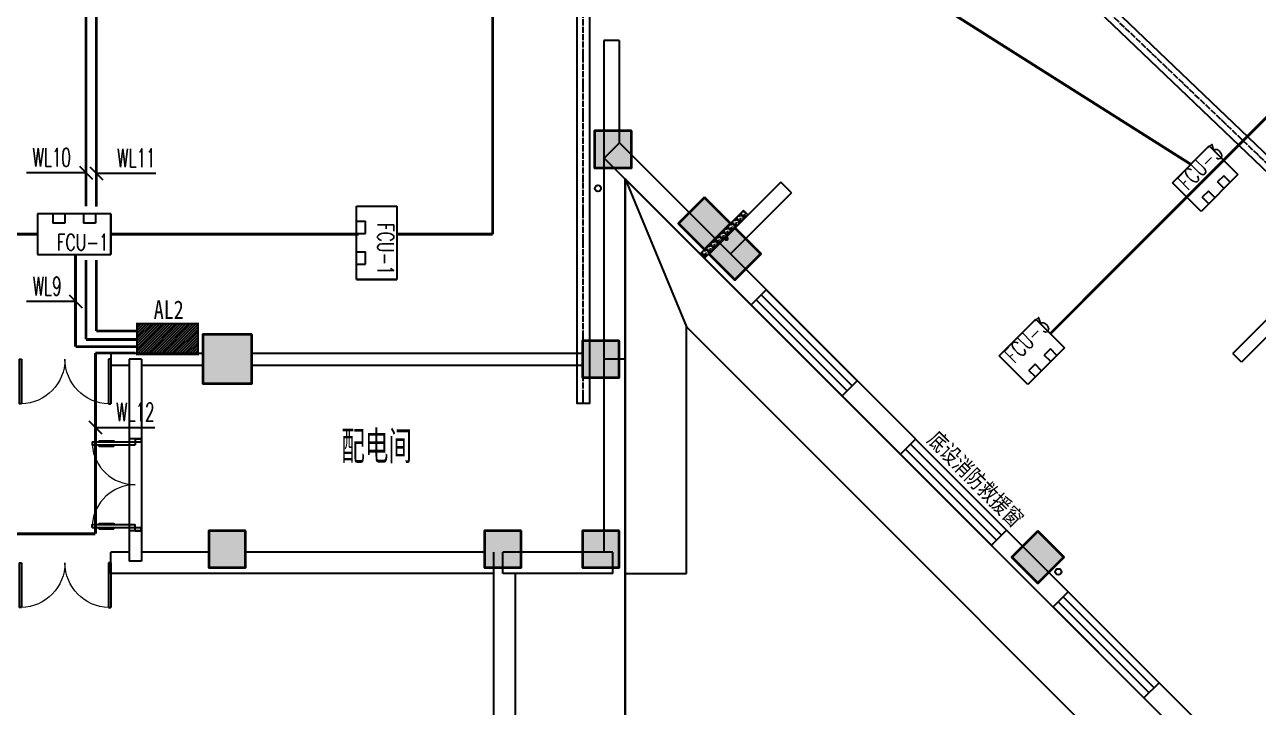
# Model space of a CAD drawing. Extents: x 815029915 to 815825525, y 579155098 to 579748855.
# Drawn here: x 815195722 to 815215870, y 579456669 to 579467813 of the extents above; entities that cross this region are included whole.
import ezdxf

# ---------------------------------------------------------------- set-up
doc = ezdxf.new("R2010")
doc.units = 0
doc.header["$LTSCALE"] = 100
doc.header["$MEASUREMENT"] = 0
doc.linetypes.add('DOTE', pattern=[2.42, 2, -0.2, 0.02, -0.2])
for name, color, linetype in [('AXIS', 3, 'Continuous'), ('COLUMN', 9, 'Continuous'), ('DIM_LEAD', 3, 'Continuous'), ('DOOR_FIRE', 4, 'Continuous'), ('E-TEXT-PLAN', 7, 'Continuous'), ('GROUND', 2, 'Continuous'), ('H-TH_TEXT', 3, 'Continuous'), ('H-空调-VRV-设备', 7, 'Continuous'), ('PUB_TEXT', 7, 'Continuous'), ('QD', 3, 'Continuous'), ('SPACE', 7, 'Continuous'), ('WALL', 9, 'Continuous'), ('WINDOW', 4, 'Continuous'), ('电-强电平面-标注', 3, 'Continuous'), ('电-强电平面-线缆', 3, 'Continuous'), ('电-桥架', 4, 'Continuous')]:
    doc.layers.add(name, color=color, linetype=linetype)
doc.layers.add('柱填充', color=9, linetype='Continuous', lineweight=18)
doc.layers.add('砼柱', color=2, linetype='Continuous', lineweight=35)
doc.styles.add('-宋体', font='', dxfattribs={"width": 0.8})
doc.styles.add('_TCH_DIM', font='SIMPLEX', dxfattribs={"bigfont": 'GBCBIG'})
doc.styles.add('_TCH_DIM_T3', font='SIMPLEX', dxfattribs={"width": 0.705882, "bigfont": 'GBCBIG'})
doc.styles.add('_TCH_SPACE', font='SIMPLEX', dxfattribs={"height": 5, "bigfont": 'GBCBIG'})
doc.styles.add('ELEC-DIM', font='simplex.shx', dxfattribs={"width": 0.6, "bigfont": 'HZTXT.shx'})
doc.styles.add('IDQSTYLE', font='txt.shx', dxfattribs={"width": 0.7, "bigfont": 'hztxt.shx'})
doc.styles.add('宋体-TK', font='', dxfattribs={"width": 0.8})
doc.styles.get('-宋体').set_extended_font_data('SimSun')
doc.styles.get('宋体-TK').set_extended_font_data('SimSun')
doc.dimstyles.new('_TCH_ARCH-100', dxfattribs={"dimscale": 100, "dimtxt": 2.975, "dimasz": 1, "dimexe": 2.5, "dimexo": 3, "dimgap": 1, "dimtad": 1, "dimdec": 0, "dimzin": 0, "dimdsep": 46, "dimtxsty": '_TCH_DIM_T3', "dimblk": 'ARCHTICK', "dimcen": 0.09, "dimclrt": 7, "dimazin": 2, "dimtfac": 1, "dimtdec": 0, "dimtix": 1, "dimtmove": 2, "dimatfit": 3, "dimfxl": 0, "dimtolj": 1, "dimtzin": 0, "dimarcsym": 0})

# ---------------------------------------------------------------- blocks, each defined once
blk = doc.blocks.new('$VRV_美的$00000019')
for p, q in [((-600, 330), (600, 330)), ((-600, -330), (-600, 330)), ((600, 330), (600, -330)), ((600, -330), (600, 330)), ((-150, -180), (-350, -180)), ((-350, -330), (-350, -180)), ((-150, -330), (-150, -180)), ((350, -180), (150, -180)), ((150, -330), (150, -180)), ((350, -330), (350, -180)), ((600, -330), (-600, -330))]:
    blk.add_line(p, q)
blk = doc.blocks.new('*X25')
at = {"color": 0, "linetype": 'Continuous'}
for p, q in [((232.27, 320.09), (237.18, 325)), ((232.27, 320.51), (236.75, 325)), ((232.27, 320.94), (236.33, 325)), ((232.27, 321.36), (235.9, 325)), ((232.27, 321.79), (235.48, 325)), ((232.27, 322.21), (235.06, 325)), ((232.27, 322.63), (234.63, 325)), ((232.27, 323.06), (234.21, 325)), ((232.27, 323.48), (233.78, 325)), ((232.27, 323.91), (233.36, 325)), ((232.27, 324.33), (232.93, 325)), ((232.27, 324.76), (232.51, 325)), ((232.6, 320), (237.6, 325)), ((233.02, 320), (238.02, 325)), ((233.45, 320), (238.45, 325)), ((233.87, 320), (238.87, 325)), ((234.3, 320), (239.3, 325)), ((234.72, 320), (239.72, 325)), ((235.15, 320), (240.15, 325)), ((235.57, 320), (240.57, 325)), ((235.99, 320), (240.99, 325)), ((236.42, 320), (241.42, 325)), ((236.84, 320), (241.84, 325)), ((237.27, 320), (242.27, 325)), ((237.69, 320), (242.27, 324.57)), ((238.12, 320), (242.27, 324.15)), ((238.54, 320), (242.27, 323.72)), ((238.96, 320), (242.27, 323.3)), ((239.39, 320), (242.27, 322.88)), ((239.81, 320), (242.27, 322.45)), ((240.24, 320), (242.27, 322.03)), ((240.66, 320), (242.27, 321.6)), ((241.09, 320), (242.27, 321.18)), ((241.51, 320), (242.27, 320.75)), ((241.93, 320), (242.27, 320.33))]:
    blk.add_line(p, q, dxfattribs=at)
blk = doc.blocks.new('HC000429')
at = {"color": 0, "linetype": 'Continuous', "const_width": 0.3}
blk.add_lwpolyline([(5, 2.5), (-5, 2.5), (-5, -2.5), (5, -2.5)], close=True, dxfattribs=at)
at = {"color": 0, "linetype": 'Continuous'}
blk.add_blockref('*X25', (-237.27, -322.5), dxfattribs=at)
at = {"color": 0, "style": 'IDQSTYLE', "width": 0.7}
blk.add_attdef('PSFHATT', (7, -2.5), '', height=2.5, dxfattribs=at)
blk = doc.blocks.new('$TCHSYS$WIN2D')
for p, q in [((-0.5, 0.5), (0.5, 0.5)), ((-0.5, 0.5), (-0.5, -0.5)), ((0.5, 0.5), (0.5, -0.5)), ((0.5, 0.1667), (-0.5, 0.1667)), ((0.5, -0.1667), (-0.5, -0.1667)), ((-0.5, -0.5), (0.5, -0.5))]:
    blk.add_line(p, q)
blk = doc.blocks.new('$DorLib2D$00000002')
for p, q in [((-0.5, 0), (-0.5, 0.4875)), ((-0.475, 0.4875), (-0.5, 0.4875)), ((-0.475, 0), (-0.475, 0.4875)), ((0.475, 0), (0.475, 0.4875)), ((0.475, 0.4875), (0.5, 0.4875)), ((0.5, 0), (0.5, 0.4875)), ((-0.5, 0), (-0.475, 0)), ((0.5, 0), (0.475, 0))]:
    blk.add_line(p, q)
at = {"lineweight": 13}
for centre, start, end in [((-0.4875, 0), 0, 88.53072), ((0.4875, 0), 91.46928, 180)]:
    blk.add_arc(centre, 0.4875, start, end, dxfattribs=at)
blk = doc.blocks.new('$DorLib2D$00000011')
for p, q in [((-0.467, 0.471), (-0.467, -0.062)), ((-0.467, 0.471), (-0.433, 0.471)), ((-0.433, 0.471), (-0.433, 0.004)), ((0.433, 0.471), (0.433, 0.004)), ((0.467, 0.471), (0.433, 0.471)), ((0.467, 0.471), (0.467, -0.062)), ((-0.483, 0.396), (-0.467, 0.396)), ((-0.417, 0.396), (-0.433, 0.396)), ((0.417, 0.396), (0.433, 0.396)), ((0.483, 0.396), (0.467, 0.396)), ((-0.483, 0.235), (-0.467, 0.235)), ((-0.417, 0.235), (-0.433, 0.235)), ((0.417, 0.235), (0.433, 0.235)), ((0.483, 0.235), (0.467, 0.235)), ((-0.5, 0.004), (-0.433, 0.004)), ((-0.5, 0.004), (-0.5, -0.062)), ((0.5, 0.004), (0.433, 0.004)), ((0.5, 0.004), (0.5, -0.062)), ((-0.5, -0.062), (-0.467, -0.062)), ((0.5, -0.062), (0.467, -0.062))]:
    blk.add_line(p, q)
at = {"lineweight": 13}
for p, q in [((-0.483, 0.396), (-0.483, 0.235)), ((-0.417, 0.396), (-0.417, 0.235)), ((0.417, 0.396), (0.417, 0.235)), ((0.483, 0.396), (0.483, 0.235))]:
    blk.add_line(p, q, dxfattribs=at)
for centre, start, end in [((-0.467, 0.004), 0, 85.904), ((0.467, 0.004), 94.096, 180)]:
    blk.add_arc(centre, 0.467, start, end, dxfattribs=at)
blk = doc.blocks.new('_ArchTick')
at = {"color": 0, "linetype": 'ByBlock', "const_width": 0.4}
blk.add_lwpolyline([(-0.5, -0.5), (0.5, 0.5)], dxfattribs=at)
blk = doc.blocks.new('*D230')
at = {"layer": 'AXIS', "color": 0, "lineweight": -2, "transparency": 16777216}
for p, q in [((815213048, 579487051), (815215346, 579489349)), ((815215169, 579489172), (815252646, 579451695)), ((815250525, 579449574), (815252823, 579451872))]:
    blk.add_line(p, q, dxfattribs=at)
at = {"layer": 'Defpoints', "color": 0, "transparency": 16777216}
for p in [(815212836, 579486839), (815252646, 579451695), (815250312, 579449362)]:
    blk.add_point(p, dxfattribs=at)
at = {"layer": 'AXIS', "color": 0, "lineweight": -2, "transparency": 16777216, "xscale": 100, "yscale": 100, "zscale": 100}
for p, rotation in [((815215169, 579489172), 135.0000000001822), ((815252646, 579451695), 315.0000000001822)]:
    blk.add_blockref('_ArchTick', p, dxfattribs=dict(at, rotation=rotation))
at = {"layer": 'AXIS', "color": 7, "transparency": 16777216, "insert": (815234083, 579470610), "char_height": 297.5, "attachment_point": 5, "rotation": 315, "style": '_TCH_DIM_T3'}
blk.add_mtext('\\A1;53000', dxfattribs=at)

msp = doc.modelspace()

# ---------------------------------------------------------------- hatches: boundary and pattern name
at = {"layer": 'DIM_LEAD'}
msp.add_hatch(color=256, dxfattribs=at).paths.add_polyline_path([(815207221.8, 579464320.2, 1), (815207141.8, 579464320.2, 1)], flags=17)
at = {"layer": '柱填充', "lineweight": 18}
for points in [[(815205630.5, 579466077.6), (815205030.5, 579466077.6), (815205030.5, 579465477.6), (815205630.5, 579465477.6)], [(815206826.2, 579464989), (815206402, 579464564.7), (815206826.2, 579464140.5), (815207250.5, 579464564.7)], [(815207321.2, 579464494), (815206896.9, 579464069.7), (815207321.2, 579463645.5), (815207745.5, 579464069.7)], [(815199430.5, 579462752.4), (815198630.5, 579462752.4), (815198630.5, 579461952.4), (815199430.5, 579461952.4)], [(815205430.5, 579462652.4), (815204830.5, 579462652.4), (815204830.5, 579462052.4), (815205430.5, 579462052.4)], [(815199330.5, 579459552.4), (815198730.5, 579459552.4), (815198730.5, 579458952.4), (815199330.5, 579458952.4)], [(815203830.5, 579459552.4), (815203230.5, 579459552.4), (815203230.5, 579458952.4), (815203830.5, 579458952.4)], [(815205430.5, 579459552.4), (815204830.5, 579459552.4), (815204830.5, 579458952.4), (815205430.5, 579458952.4)], [(815212270.9, 579459544.3), (815211846.7, 579459120), (815212270.9, 579458695.7), (815212695.2, 579459120)]]:
    msp.add_hatch(color=250, dxfattribs=at).paths.add_polyline_path(points)

# ---------------------------------------------------------------- linework, layer by layer
for p, q in [((815205530.5, 579455352.4), (815205530.5, 579465293.9)), ((815205530.5, 579465293.9), (815227119.3, 579443705.1)), ((815207461.7, 579464776.9), (815206754.6, 579464069.7)), ((815207532.4, 579464706.1), (815207461.7, 579464776.9)), ((815206825.3, 579463999), (815207532.4, 579464706.1)), ((815206754.6, 579464069.7), (815206825.3, 579463999)), ((815205530.5, 579458936.4), (815205530.5, 579455352.4))]:
    msp.add_line(p, q)
at = {"linetype": 'Continuous'}
for p, q in [((815207467.4, 579464771.2), (815207458.3, 579464744.1)), ((815207467.4, 579464771.2), (815207458.3, 579464744.1)), ((815207476.6, 579464761.9), (815207472.9, 579464758.2)), ((815207260.9, 579464576), (815207246.2, 579464532)), ((815207260.9, 579464576), (815207246.2, 579464532)), ((815207264.3, 579464579.4), (815207294.1, 579464549.7)), ((815207277.4, 579464580.5), (815207268.8, 579464580.5)), ((815207294.7, 579464565.2), (815207284.1, 579464568.8)), ((815207296, 579464571.1), (815207285.3, 579464574.6)), ((815207297.8, 579464582.8), (815207289.3, 579464582.8)), ((815207307.5, 579464559), (815207314.6, 579464566.1)), ((815207314, 579464617.1), (815207308.7, 579464615.3)), ((815207314, 579464617.1), (815207308.7, 579464615.3)), ((815207331.6, 579464646.7), (815207316.9, 579464602.7)), ((815207331.6, 579464646.7), (815207316.9, 579464602.7)), ((815207327.6, 579464577.9), (815207325.8, 579464572.6)), ((815207327.6, 579464577.9), (815207325.8, 579464572.6)), ((815207338.6, 579464623.9), (815207331.5, 579464616.8)), ((815207335, 579464650.1), (815207364.8, 579464620.4)), ((815207348.1, 579464651.2), (815207339.5, 579464651.2)), ((815207348.3, 579464621.2), (815207343, 579464619.4)), ((815207348.3, 579464621.2), (815207343, 579464619.4)), ((815207343.9, 579464568.1), (815207343.9, 579464559.6)), ((815207346.2, 579464588.6), (815207346.2, 579464580.1)), ((815207365.4, 579464635.9), (815207354.8, 579464639.5)), ((815207366.7, 579464641.8), (815207356, 579464645.3)), ((815207368.5, 579464653.5), (815207360, 579464653.5)), ((815207364.8, 579464620.4), (815207364.8, 579464620.3)), ((815207364.8, 579464620.3), (815207405.7, 579464579.4)), ((815207423.8, 579464627.4), (815207373.1, 579464610.5)), ((815207423.8, 579464627.4), (815207373.1, 579464610.5)), ((815207378.2, 579464629.7), (815207385.3, 579464636.8)), ((815207384.7, 579464687.8), (815207379.4, 579464686.1)), ((815207384.7, 579464687.8), (815207379.4, 579464686.1)), ((815207381.2, 579464588.3), (815207384.8, 579464577.7)), ((815207390.1, 579464572.3), (815207383, 579464565.2)), ((815207387.1, 579464589.6), (815207390.6, 579464578.9)), ((815207402.3, 579464717.5), (815207387.6, 579464673.4)), ((815207402.3, 579464717.5), (815207387.6, 579464673.4)), ((815207394.2, 579464614.3), (815207392.4, 579464609)), ((815207394.2, 579464614.3), (815207392.4, 579464609)), ((815207395.9, 579464612), (815207403, 579464619.1)), ((815207398.3, 579464648.6), (815207396.5, 579464643.3)), ((815207398.3, 579464648.6), (815207396.5, 579464643.3)), ((815207409.3, 579464694.6), (815207402.2, 579464687.5)), ((815207404.5, 579464582.7), (815207402.3, 579464576)), ((815207404.5, 579464582.7), (815207402.3, 579464576)), ((815207405.7, 579464720.9), (815207435.5, 579464691.1)), ((815207418.8, 579464721.9), (815207410.3, 579464721.9)), ((815207419, 579464691.9), (815207413.7, 579464690.1)), ((815207419, 579464691.9), (815207413.7, 579464690.1)), ((815207414.6, 579464638.9), (815207414.6, 579464630.3)), ((815207416.9, 579464659.3), (815207416.9, 579464650.8)), ((815207436.1, 579464706.7), (815207425.5, 579464710.2)), ((815207437.4, 579464712.5), (815207426.7, 579464716)), ((815207439.2, 579464724.2), (815207430.7, 579464724.2)), ((815207435.5, 579464691.1), (815207435.5, 579464691)), ((815207435.5, 579464691), (815207476.4, 579464650.1)), ((815207494.5, 579464698.1), (815207443.9, 579464681.2)), ((815207494.5, 579464698.1), (815207443.9, 579464681.2)), ((815207448.9, 579464700.4), (815207456, 579464707.5)), ((815207455.4, 579464758.5), (815207450.1, 579464756.8)), ((815207455.4, 579464758.5), (815207450.1, 579464756.8)), ((815207451.9, 579464659), (815207455.5, 579464648.4)), ((815207460.8, 579464643.1), (815207453.7, 579464636)), ((815207457.8, 579464660.3), (815207461.3, 579464649.7)), ((815207464.9, 579464685), (815207463.2, 579464679.7)), ((815207464.9, 579464685), (815207463.2, 579464679.7)), ((815207466.6, 579464682.7), (815207473.7, 579464689.8)), ((815207469, 579464719.3), (815207467.2, 579464714)), ((815207469, 579464719.3), (815207467.2, 579464714)), ((815207475.2, 579464653.4), (815207473, 579464646.7)), ((815207475.2, 579464653.4), (815207473, 579464646.7)), ((815207485.3, 579464709.6), (815207485.3, 579464701)), ((815207487.6, 579464730), (815207487.6, 579464721.5)), ((815207528.1, 579464710.4), (815207524.4, 579464706.7)), ((815207048.8, 579464363.9), (815207034.1, 579464319.9)), ((815207048.8, 579464363.9), (815207034.1, 579464319.9)), ((815207052.2, 579464367.3), (815207081.9, 579464337.5)), ((815207065.2, 579464368.4), (815207056.7, 579464368.4)), ((815207083.8, 579464358.9), (815207073.2, 579464362.5)), ((815207085.7, 579464370.7), (815207077.1, 579464370.7)), ((815207101.9, 579464405), (815207096.6, 579464403.2)), ((815207101.9, 579464405), (815207096.6, 579464403.2)), ((815207119.5, 579464434.6), (815207104.8, 579464390.6)), ((815207119.5, 579464434.6), (815207104.8, 579464390.6)), ((815207115.4, 579464365.8), (815207113.7, 579464360.4)), ((815207115.4, 579464365.8), (815207113.7, 579464360.4)), ((815207126.4, 579464411.7), (815207119.3, 579464404.6)), ((815207122.9, 579464438), (815207152.6, 579464408.2)), ((815207135.9, 579464439.1), (815207127.4, 579464439.1)), ((815207136.2, 579464409), (815207130.9, 579464407.3)), ((815207136.2, 579464409), (815207130.9, 579464407.3)), ((815207134, 579464376.5), (815207134, 579464367.9)), ((815207153.3, 579464423.8), (815207142.6, 579464427.4)), ((815207154.5, 579464429.6), (815207143.9, 579464433.2)), ((815207156.4, 579464441.4), (815207147.9, 579464441.4)), ((815207152.6, 579464408.2), (815207152.7, 579464408.2)), ((815207152.7, 579464408.2), (815207193.6, 579464367.3)), ((815207211.7, 579464415.3), (815207161, 579464398.4)), ((815207211.7, 579464415.3), (815207161, 579464398.4)), ((815207166, 579464417.6), (815207173.1, 579464424.7)), ((815207172.6, 579464475.7), (815207167.3, 579464473.9)), ((815207172.6, 579464475.7), (815207167.3, 579464473.9)), ((815207169.1, 579464376.2), (815207172.7, 579464365.5)), ((815207177.9, 579464360.2), (815207170.8, 579464353.1)), ((815207174.9, 579464377.5), (815207178.5, 579464366.8)), ((815207190.2, 579464505.3), (815207175.5, 579464461.3)), ((815207190.2, 579464505.3), (815207175.5, 579464461.3)), ((815207182.1, 579464402.2), (815207180.3, 579464396.8)), ((815207182.1, 579464402.2), (815207180.3, 579464396.8)), ((815207183.8, 579464399.8), (815207190.9, 579464406.9)), ((815207186.1, 579464436.5), (815207184.4, 579464431.1)), ((815207186.1, 579464436.5), (815207184.4, 579464431.1)), ((815207197.1, 579464482.4), (815207190, 579464475.4)), ((815207192.4, 579464370.6), (815207190.2, 579464363.9)), ((815207192.4, 579464370.6), (815207190.2, 579464363.9)), ((815207193.6, 579464508.7), (815207223.4, 579464478.9)), ((815207206.7, 579464509.8), (815207198.1, 579464509.8)), ((815207206.9, 579464479.8), (815207201.6, 579464478)), ((815207206.9, 579464479.8), (815207201.6, 579464478)), ((815207202.5, 579464426.7), (815207202.5, 579464418.2)), ((815207204.7, 579464447.2), (815207204.7, 579464438.6)), ((815207224, 579464494.5), (815207213.4, 579464498.1)), ((815207225.3, 579464500.4), (815207214.6, 579464503.9)), ((815207227.1, 579464512.1), (815207218.6, 579464512.1)), ((815207223.4, 579464478.9), (815207223.4, 579464478.9)), ((815207223.4, 579464478.9), (815207264.3, 579464438)), ((815207282.4, 579464486), (815207231.7, 579464469.1)), ((815207282.4, 579464486), (815207231.7, 579464469.1)), ((815207236.8, 579464488.3), (815207243.8, 579464495.4)), ((815207243.3, 579464546.4), (815207238, 579464544.6)), ((815207243.3, 579464546.4), (815207238, 579464544.6)), ((815207239.8, 579464446.9), (815207243.4, 579464436.3)), ((815207248.7, 579464430.9), (815207241.6, 579464423.8)), ((815207245.6, 579464448.2), (815207249.2, 579464437.5)), ((815207252.8, 579464472.9), (815207251, 579464467.6)), ((815207252.8, 579464472.9), (815207251, 579464467.6)), ((815207254.5, 579464470.5), (815207261.6, 579464477.6)), ((815207256.9, 579464507.2), (815207255.1, 579464501.9)), ((815207256.9, 579464507.2), (815207255.1, 579464501.9)), ((815207267.8, 579464553.2), (815207260.7, 579464546.1)), ((815207263.1, 579464441.3), (815207260.9, 579464434.6)), ((815207263.1, 579464441.3), (815207260.9, 579464434.6)), ((815207277.6, 579464550.5), (815207272.3, 579464548.7)), ((815207277.6, 579464550.5), (815207272.3, 579464548.7)), ((815207273.2, 579464497.4), (815207273.2, 579464488.9)), ((815207275.5, 579464517.9), (815207275.5, 579464509.3)), ((815207294.1, 579464549.7), (815207294.1, 579464549.6)), ((815207294.1, 579464549.6), (815207335, 579464508.7)), ((815207353.1, 579464556.7), (815207302.4, 579464539.8)), ((815207353.1, 579464556.7), (815207302.4, 579464539.8)), ((815207310.5, 579464517.6), (815207314.1, 579464507)), ((815207319.4, 579464501.6), (815207312.3, 579464494.5)), ((815207316.4, 579464518.9), (815207319.9, 579464508.2)), ((815207323.5, 579464543.6), (815207321.7, 579464538.3)), ((815207323.5, 579464543.6), (815207321.7, 579464538.3)), ((815207325.2, 579464541.3), (815207332.3, 579464548.4)), ((815207333.8, 579464512), (815207331.6, 579464505.3)), ((815207333.8, 579464512), (815207331.6, 579464505.3)), ((815206853.1, 579464156.3), (815206844.6, 579464156.3)), ((815206873.6, 579464158.5), (815206865, 579464158.5)), ((815206889.7, 579464192.9), (815206884.4, 579464191.1)), ((815206889.7, 579464192.9), (815206884.4, 579464191.1)), ((815206907.3, 579464222.5), (815206892.7, 579464178.5)), ((815206907.3, 579464222.5), (815206892.7, 579464178.5)), ((815206914.3, 579464199.6), (815206907.2, 579464192.5)), ((815206910.7, 579464225.9), (815206940.5, 579464196.1)), ((815206923.8, 579464227), (815206915.3, 579464227)), ((815206924, 579464196.9), (815206918.7, 579464195.1)), ((815206924, 579464196.9), (815206918.7, 579464195.1)), ((815206921.9, 579464164.3), (815206921.9, 579464155.8)), ((815206941.2, 579464211.7), (815206930.5, 579464215.2)), ((815206942.4, 579464217.5), (815206931.8, 579464221.1)), ((815206944.3, 579464229.2), (815206935.7, 579464229.2)), ((815206940.5, 579464196.1), (815206940.6, 579464196.1)), ((815206940.6, 579464196.1), (815206981.4, 579464155.2)), ((815206999.6, 579464203.2), (815206948.9, 579464186.3)), ((815206999.6, 579464203.2), (815206948.9, 579464186.3)), ((815206953.9, 579464205.4), (815206961, 579464212.5)), ((815206960.5, 579464263.6), (815206955.1, 579464261.8)), ((815206960.5, 579464263.6), (815206955.1, 579464261.8)), ((815206957, 579464164.1), (815206960.5, 579464153.4)), ((815206962.8, 579464165.3), (815206966.4, 579464154.7)), ((815206978, 579464293.2), (815206963.4, 579464249.2)), ((815206978, 579464293.2), (815206963.4, 579464249.2)), ((815206970, 579464190), (815206968.2, 579464184.7)), ((815206970, 579464190), (815206968.2, 579464184.7)), ((815206971.6, 579464187.7), (815206978.7, 579464194.8)), ((815206974, 579464224.3), (815206972.2, 579464219)), ((815206974, 579464224.3), (815206972.2, 579464219)), ((815206985, 579464270.3), (815206977.9, 579464263.2)), ((815206980.3, 579464158.4), (815206978, 579464151.8)), ((815206980.3, 579464158.4), (815206978, 579464151.8)), ((815206981.4, 579464296.6), (815207011.2, 579464266.8)), ((815206994.5, 579464297.7), (815206986, 579464297.7)), ((815206994.8, 579464267.6), (815206989.4, 579464265.9)), ((815206994.8, 579464267.6), (815206989.4, 579464265.9)), ((815206990.3, 579464214.6), (815206990.3, 579464206.1)), ((815206992.6, 579464235), (815206992.6, 579464226.5)), ((815207011.9, 579464282.4), (815207001.2, 579464285.9)), ((815207013.1, 579464288.2), (815207002.5, 579464291.8)), ((815207015, 579464300), (815207006.4, 579464300)), ((815207011.2, 579464266.8), (815207011.3, 579464266.8)), ((815207011.3, 579464266.8), (815207052.2, 579464225.9)), ((815207070.3, 579464273.9), (815207019.6, 579464257)), ((815207070.3, 579464273.9), (815207019.6, 579464257)), ((815207024.6, 579464276.2), (815207031.7, 579464283.2)), ((815207031.2, 579464334.3), (815207025.8, 579464332.5)), ((815207031.2, 579464334.3), (815207025.8, 579464332.5)), ((815207027.7, 579464234.8), (815207031.2, 579464224.1)), ((815207036.5, 579464218.8), (815207029.4, 579464211.7)), ((815207033.5, 579464236), (815207037.1, 579464225.4)), ((815207040.7, 579464260.7), (815207038.9, 579464255.4)), ((815207040.7, 579464260.7), (815207038.9, 579464255.4)), ((815207042.4, 579464258.4), (815207049.5, 579464265.5)), ((815207044.7, 579464295.1), (815207042.9, 579464289.7)), ((815207044.7, 579464295.1), (815207042.9, 579464289.7)), ((815207055.7, 579464341), (815207048.6, 579464333.9)), ((815207051, 579464229.1), (815207048.8, 579464222.5)), ((815207051, 579464229.1), (815207048.8, 579464222.5)), ((815207065.5, 579464338.3), (815207060.1, 579464336.6)), ((815207065.5, 579464338.3), (815207060.1, 579464336.6)), ((815207061, 579464285.3), (815207061, 579464276.8)), ((815207063.3, 579464305.7), (815207063.3, 579464297.2)), ((815207082.6, 579464353.1), (815207071.9, 579464356.6)), ((815207081.9, 579464337.5), (815207082, 579464337.5)), ((815207082, 579464337.5), (815207122.9, 579464296.6)), ((815207141, 579464344.6), (815207090.3, 579464327.7)), ((815207141, 579464344.6), (815207090.3, 579464327.7)), ((815207095.3, 579464346.9), (815207102.4, 579464354)), ((815207098.4, 579464305.5), (815207101.9, 579464294.8)), ((815207107.2, 579464289.5), (815207100.1, 579464282.4)), ((815207104.2, 579464306.7), (815207107.8, 579464296.1)), ((815207111.4, 579464331.5), (815207109.6, 579464326.1)), ((815207111.4, 579464331.5), (815207109.6, 579464326.1)), ((815207113.1, 579464329.1), (815207120.2, 579464336.2)), ((815207121.7, 579464299.9), (815207119.5, 579464293.2)), ((815207121.7, 579464299.9), (815207119.5, 579464293.2)), ((815207131.8, 579464356), (815207131.8, 579464347.5)), ((815206765.9, 579464081.1), (815206760.3, 579464064.1)), ((815206765.9, 579464081.1), (815206760.3, 579464064.1)), ((815206769.3, 579464084.5), (815206799.1, 579464054.7)), ((815206772.9, 579464058.2), (815206769.5, 579464054.8)), ((815206782.4, 579464085.5), (815206773.9, 579464085.5)), ((815206782.6, 579464055.5), (815206777.3, 579464053.7)), ((815206782.6, 579464055.5), (815206777.3, 579464053.7)), ((815206799.7, 579464070.3), (815206789.1, 579464073.8)), ((815206801, 579464076.1), (815206790.4, 579464079.6)), ((815206802.8, 579464087.8), (815206794.3, 579464087.8)), ((815206799.1, 579464054.7), (815206799.1, 579464054.6)), ((815206799.1, 579464054.6), (815206840, 579464013.8)), ((815206858.1, 579464061.7), (815206807.5, 579464044.9)), ((815206858.1, 579464061.7), (815206807.5, 579464044.9)), ((815206812.5, 579464064), (815206819.6, 579464071.1)), ((815206819, 579464122.1), (815206813.7, 579464120.4)), ((815206819, 579464122.1), (815206813.7, 579464120.4)), ((815206815.6, 579464022.6), (815206819.1, 579464012)), ((815206824.4, 579464006.7), (815206821, 579464003.3)), ((815206821.4, 579464023.9), (815206824.9, 579464013.3)), ((815206836.6, 579464151.8), (815206821.9, 579464107.8)), ((815206836.6, 579464151.8), (815206821.9, 579464107.8)), ((815206828.5, 579464048.6), (815206826.8, 579464043.3)), ((815206828.5, 579464048.6), (815206826.8, 579464043.3)), ((815206830.2, 579464046.3), (815206837.3, 579464053.4)), ((815206832.6, 579464082.9), (815206830.8, 579464077.6)), ((815206832.6, 579464082.9), (815206830.8, 579464077.6)), ((815206843.6, 579464128.9), (815206836.5, 579464121.8)), ((815206838.8, 579464017), (815206836.6, 579464010.3)), ((815206838.8, 579464017), (815206836.6, 579464010.3)), ((815206840, 579464155.2), (815206869.8, 579464125.4)), ((815206853.3, 579464126.2), (815206848, 579464124.4)), ((815206853.3, 579464126.2), (815206848, 579464124.4)), ((815206848.9, 579464073.2), (815206848.9, 579464064.6)), ((815206851.2, 579464093.6), (815206851.2, 579464085.1)), ((815206870.4, 579464141), (815206859.8, 579464144.5)), ((815206871.7, 579464146.8), (815206861.1, 579464150.3)), ((815206869.8, 579464125.4), (815206869.8, 579464125.4)), ((815206869.8, 579464125.4), (815206910.7, 579464084.5)), ((815206928.9, 579464132.5), (815206878.2, 579464115.6)), ((815206928.9, 579464132.5), (815206878.2, 579464115.6)), ((815206883.2, 579464134.7), (815206890.3, 579464141.8)), ((815206886.3, 579464093.3), (815206889.8, 579464082.7)), ((815206895.1, 579464077.4), (815206888, 579464070.3)), ((815206892.1, 579464094.6), (815206895.6, 579464084)), ((815206899.2, 579464119.3), (815206897.5, 579464114)), ((815206899.2, 579464119.3), (815206897.5, 579464114)), ((815206900.9, 579464117), (815206908, 579464124.1)), ((815206903.3, 579464153.6), (815206901.5, 579464148.3)), ((815206903.3, 579464153.6), (815206901.5, 579464148.3)), ((815206909.6, 579464087.7), (815206907.3, 579464081.1)), ((815206909.6, 579464087.7), (815206907.3, 579464081.1)), ((815206919.6, 579464143.9), (815206919.6, 579464135.3)), ((815206965.8, 579464148.1), (815206958.7, 579464141))]:
    msp.add_line(p, q, dxfattribs=at)
for centre in [(815205084.3, 579465140.6), (815212603.1, 579458882.1)]:
    msp.add_circle(centre, 50)
at = {"layer": 'COLUMN'}
for points in [[(815205030.5, 579465477.6), (815205630.5, 579465477.6), (815205630.5, 579466077.6), (815205030.5, 579466077.6)], [(815206826.2, 579464140.5), (815207250.5, 579464564.7), (815206826.2, 579464989), (815206402, 579464564.7)], [(815207321.2, 579463645.5), (815207745.5, 579464069.7), (815207321.2, 579464494), (815206896.9, 579464069.7)], [(815198630.5, 579461952.4), (815199430.5, 579461952.4), (815199430.5, 579462752.4), (815198630.5, 579462752.4)], [(815204830.5, 579462052.4), (815205430.5, 579462052.4), (815205430.5, 579462652.4), (815204830.5, 579462652.4)], [(815198730.5, 579458952.4), (815199330.5, 579458952.4), (815199330.5, 579459552.4), (815198730.5, 579459552.4)], [(815203230.5, 579458952.4), (815203830.5, 579458952.4), (815203830.5, 579459552.4), (815203230.5, 579459552.4)], [(815204830.5, 579458952.4), (815205430.5, 579458952.4), (815205430.5, 579459552.4), (815204830.5, 579459552.4)], [(815212270.9, 579458695.7), (815212695.2, 579459120), (815212270.9, 579459544.3), (815211846.7, 579459120)]]:
    msp.add_lwpolyline(points, close=True, dxfattribs=at)
at = {"layer": 'DOOR_FIRE'}
for p, q in [((815197430.5, 579461052.4), (815197430.5, 579459552.4)), ((815197630.5, 579461052.4), (815197630.5, 579459552.4))]:
    msp.add_line(p, q, dxfattribs=at)
at = {"layer": 'GROUND'}
for p, q in [((815205530.5, 579465293.9), (815206530.5, 579462879.6)), ((815205530.5, 579458852.4), (815206530.5, 579458852.4))]:
    msp.add_line(p, q, dxfattribs=at)
for points in [[(815205530.5, 579458852.4), (815205530.5, 579465293.9), (815227119.3, 579443705.1)], [(815206530.5, 579458852.4), (815206530.5, 579462879.6), (815225705.1, 579443705.1)]]:
    msp.add_lwpolyline(points, dxfattribs=at)
at = {"layer": 'WALL'}
for p, q in [((815205180.5, 579467552.4), (815205180.5, 579465776.7)), ((815205430.5, 579467552.4), (815205430.5, 579465888.8)), ((815205180.5, 579466138.8), (815205180.5, 579462352.4)), ((815205189.1, 579465635.3), (815205436.6, 579465882.8)), ((815220084, 579451235.3), (815205436.6, 579465882.8)), ((815219836.5, 579450987.8), (815205189.1, 579465635.3)), ((815205530.5, 579465293.9), (815205530.5, 579462352.4)), ((815208070.5, 579465244.3), (815207072.8, 579464246.5)), ((815208247.3, 579465067.5), (815207249.6, 579464069.7)), ((815218103.7, 579465095), (815215452, 579462443.4)), ((815218245.1, 579464953.6), (815215593.4, 579462302)), ((815197130.5, 579462452.4), (815197630.5, 579462452.4)), ((815197430.5, 579462352.4), (815197430.5, 579461052.4)), ((815197630.5, 579462352.4), (815197430.5, 579462352.4)), ((815197530.5, 579462452.4), (815198630.5, 579462452.4)), ((815197630.5, 579462352.4), (815197630.5, 579461052.4)), ((815199430.5, 579462452.4), (815204830.5, 579462452.4)), ((815205180.5, 579462352.4), (815205180.5, 579459202.4)), ((815205530.5, 579462352.4), (815205180.5, 579462352.4)), ((815205530.5, 579462352.4), (815205530.5, 579458852.4)), ((815215593.4, 579462302), (815215452, 579462443.4)), ((815197130.5, 579462252.4), (815197430.5, 579462252.4)), ((815197630.5, 579462252.4), (815198630.5, 579462252.4)), ((815199430.5, 579462252.4), (815204830.5, 579462252.4)), ((815197430.5, 579459552.4), (815197430.5, 579459052.4)), ((815197630.5, 579459552.4), (815197630.5, 579459052.4)), ((815197430.5, 579459202.4), (815197130.5, 579459202.4)), ((815198730.5, 579459202.4), (815197630.5, 579459202.4)), ((815203230.5, 579459202.4), (815199330.5, 579459202.4)), ((815203380.5, 579459202.4), (815203380.5, 579455352.4)), ((815205330.5, 579459202.4), (815203530.5, 579459202.4)), ((815203530.5, 579458852.4), (815203530.5, 579459202.4)), ((815205330.5, 579458852.4), (815205330.5, 579459202.4)), ((815197630.5, 579459052.4), (815197430.5, 579459052.4)), ((815197630.5, 579458852.4), (815197130.5, 579458852.4)), ((815203380.5, 579458852.4), (815197530.5, 579458852.4)), ((815205330.5, 579458852.4), (815203530.5, 579458852.4)), ((815203730.5, 579458852.4), (815203730.5, 579455352.4))]:
    msp.add_line(p, q, dxfattribs=at)
for points in [[(815205430.5, 579467552.4), (815205180.5, 579467552.4)], [(815208247.3, 579465067.5), (815208070.5, 579465244.3)], [(815197130.5, 579462452.4), (815197130.5, 579462252.4)], [(815197630.5, 579461052.4), (815197430.5, 579461052.4)], [(815197630.5, 579459552.4), (815197430.5, 579459552.4)], [(815197130.5, 579458852.4), (815197130.5, 579459202.4)]]:
    msp.add_lwpolyline(points, dxfattribs=at)
at = {"layer": '电-强电平面-标注', "color": 1}
for p, q in [((815196560.6, 579465394.9), (815195752.1, 579465394.9)), ((815196722.2, 579465394.9), (815196560.6, 579465394.9)), ((815196616.1, 579465501), (815196828.2, 579465288.8)), ((815196785.8, 579465493.4), (815196998, 579465281.3)), ((815196891.9, 579465387.4), (815197133.4, 579465387.4)), ((815197133.4, 579465387.4), (815197864.8, 579465387.4)), ((815196446.6, 579463399.9), (815196658.7, 579463187.7)), ((815196417.4, 579463293.8), (815195754.6, 579463293.8)), ((815196552.7, 579463293.8), (815196417.4, 579463293.8)), ((815196769.8, 579461344.7), (815196981.9, 579461132.6)), ((815196875.9, 579461238.7), (815197117.4, 579461238.7)), ((815197117.4, 579461238.7), (815197848.8, 579461238.7))]:
    msp.add_line(p, q, dxfattribs=at)
at = {"layer": '电-强电平面-线缆', "color": 1, "linetype": 'Continuous', "const_width": 45}
for points in [[(815196722.2, 579464849.4), (815196722.2, 579472890.1)], [(815196891.9, 579464841.9), (815196891.9, 579472699.2)], [(815212474.3, 579462770.4), (815220027.2, 579470323.3)], [(815209359.7, 579468951.2), (815214768.8, 579465531.7)], [(815203364, 579464392.7), (815203364, 579468168.2)], [(815193124.8, 579464392.7), (815195930.6, 579464392.7)], [(815197130.6, 579464392.7), (815201174.8, 579464392.7)], [(815201800.5, 579464392.7), (815203364, 579464392.7)], [(815196552.7, 579462813.9), (815196552.7, 579464053.7)], [(815196722.2, 579462813.9), (815196722.2, 579463969.2)], [(815196891.9, 579462813.9), (815196891.9, 579463973)], [(815196552.7, 579462813.9), (815196552.7, 579462557.7)], [(815196722.2, 579462813.9), (815196722.2, 579462673.6)], [(815196891.9, 579462813.9), (815197556.1, 579462813.9)], [(815196552.7, 579462557.7), (815197556.1, 579462557.7)], [(815196722.2, 579462673.6), (815197556.1, 579462673.6)], [(815196879.1, 579462452.4), (815196928.9, 579462452.4)], [(815196879.1, 579462452.4), (815196879.1, 579459501.5)], [(815196928.9, 579462452.4), (815197530.5, 579462452.4)], [(815185093.7, 579459501.5), (815196879.1, 579459501.5)]]:
    msp.add_lwpolyline(points, dxfattribs=at)
at = {"layer": '电-桥架', "color": 5, "linetype": 'DOTE', "ltscale": 0.5}
for p, q in [((815241248.9, 579441448.5), (815209561.9, 579471705.2)), ((815204844.8, 579461629.9), (815204844.8, 579471609.4))]:
    msp.add_line(p, q, dxfattribs=at)
at = {"layer": '电-桥架', "ltscale": 0.5}
for points in [[(815209632.6, 579471775.9), (815241319.6, 579441519.2), (815241178.2, 579441377.7), (815209491.2, 579471634.4)], [(815204944.8, 579471609.4), (815204944.8, 579461629.9), (815204744.8, 579461629.9), (815204744.8, 579471609.4)]]:
    msp.add_lwpolyline(points, close=True, dxfattribs=at)
at = {"layer": '砼柱', "color": 3, "lineweight": 35}
for points in [[(815205630.5, 579466077.6), (815205030.5, 579466077.6), (815205030.5, 579465477.6), (815205630.5, 579465477.6)], [(815206826.2, 579464989), (815206402, 579464564.7), (815206826.2, 579464140.5), (815207250.5, 579464564.7)], [(815207321.2, 579464494), (815206896.9, 579464069.7), (815207321.2, 579463645.5), (815207745.5, 579464069.7)], [(815199430.5, 579462752.4), (815198630.5, 579462752.4), (815198630.5, 579461952.4), (815199430.5, 579461952.4)], [(815205430.5, 579462652.4), (815204830.5, 579462652.4), (815204830.5, 579462052.4), (815205430.5, 579462052.4)], [(815199330.5, 579459552.4), (815198730.5, 579459552.4), (815198730.5, 579458952.4), (815199330.5, 579458952.4)], [(815203830.5, 579459552.4), (815203230.5, 579459552.4), (815203230.5, 579458952.4), (815203830.5, 579458952.4)], [(815205430.5, 579459552.4), (815204830.5, 579459552.4), (815204830.5, 579458952.4), (815205430.5, 579458952.4)], [(815212270.9, 579459544.3), (815211846.7, 579459120), (815212270.9, 579458695.7), (815212695.2, 579459120)]]:
    msp.add_lwpolyline(points, close=True, dxfattribs=at)

# ---------------------------------------------------------------- block references
at = {"layer": 'DOOR_FIRE', "xscale": -1500, "yscale": -1500, "zscale": 1500, "rotation": 270.0000000000008}
msp.add_blockref('$DorLib2D$00000011', (815197530.5, 579460302.4), dxfattribs=at)
at = {"layer": 'E-TEXT-PLAN', "color": 142, "xscale": 100, "yscale": 100, "zscale": 100, "rotation": 180}
msp.add_blockref('HC000429', (815198056.1, 579462682.1), dxfattribs=at)
at = {"layer": 'H-空调-VRV-设备', "xscale": 0.7083333333333334, "rotation": 45.00000004166777}
for p in [(815215002.2, 579465298.3, 2500), (815212171.5, 579462472.1, 2500)]:
    msp.add_blockref('$VRV_美的$00000019', p, dxfattribs=at)
at = {"layer": 'H-空调-VRV-设备', "rotation": 270}
msp.add_blockref('$VRV_美的$00000019', (815201470.5, 579464252.4, 2500), dxfattribs=at)
at = {"layer": 'H-空调-VRV-设备', "yscale": -1}
msp.add_blockref('$VRV_美的$00000019', (815196530.6, 579464392.7, 2500), dxfattribs=at)
at = {"layer": 'WINDOW'}
for name, p, xscale, yscale, zscale, rotation in [('$TCHSYS$WIN2D', (815208452.3, 579462619.5), -2100, -350, 2100, 134.9999999993811), ('$TCHSYS$WIN2D', (815210891.4, 579460180.4), -2100, -350, 2100, 134.9999999993811), ('$DorLib2D$00000002', (815196380.5, 579459027.4), -1500, 1500, 1500, 180), ('$TCHSYS$WIN2D', (815213383.7, 579457688.1), -2100, -350, 2100, 134.9999999993811)]:
    msp.add_blockref(name, p, dxfattribs=dict(at, xscale=xscale, yscale=yscale, zscale=zscale, rotation=rotation))
at = {"layer": 'WINDOW', "xscale": 1500, "yscale": -1500, "zscale": 1500}
msp.add_blockref('$DorLib2D$00000002', (815196380.5, 579462352.4), dxfattribs=at)

# ---------------------------------------------------------------- texts
at = {"layer": 'H-TH_TEXT', "style": '_TCH_DIM', "width": 0.7}
for s, rotation, p in [('FCU-3', 45, (815214717.4, 579465096.8, -3050)), ('FCU-1', 270, (815201486.4, 579464576.5)), ('FCU-3', 45, (815211888.9, 579462268.4, -2825))]:
    msp.add_text(s, height=264.35, rotation=rotation, dxfattribs=at).set_placement(p)
msp.add_text('FCU-1', height=264.35, dxfattribs=at).set_placement((815196245.9, 579464128.5))
at = {"layer": 'PUB_TEXT', "style": '宋体-TK', "width": 0.8}
msp.add_text('底设消防救援窗', height=264.35, rotation=315, dxfattribs=at).set_placement((815210447.2, 579461017.7))
at = {"layer": 'QD', "color": 3, "style": '-宋体', "width": 0.8}
msp.add_text('AL2', height=300, dxfattribs=at).set_placement((815197830, 579463010.4, 2970))
at = {"layer": 'SPACE', "style": '_TCH_SPACE'}
msp.add_text('配电间', height=533.33, dxfattribs=at).set_placement((815200894.4, 579460652.4))
at = {"layer": '电-强电平面-标注', "color": 1, "style": 'ELEC-DIM', "width": 0.6}
for s, p in [('WL10', (815195852.1, 579465494.9)), ('WL11', (815197233.4, 579465487.4)), ('WL9', (815195854.6, 579463393.8)), ('WL12', (815197217.4, 579461338.7))]:
    msp.add_text(s, height=300, dxfattribs=at).set_placement(p)

# ---------------------------------------------------------------- dimensions: what is measured, and where the dimension line sits
at = {"layer": 'AXIS'}
dim = msp.add_aligned_dim(p1=(815212835.7, 579486838.6), p2=(815250312.4, 579449361.9), distance=3300, dimstyle='_TCH_ARCH-100', dxfattribs=at)
dim.commit()
dim.dimension.update_dxf_attribs({"geometry": '*D230', "text_midpoint": (815234083.4, 579470609.6)})

doc.saveas('drawing.dxf')
